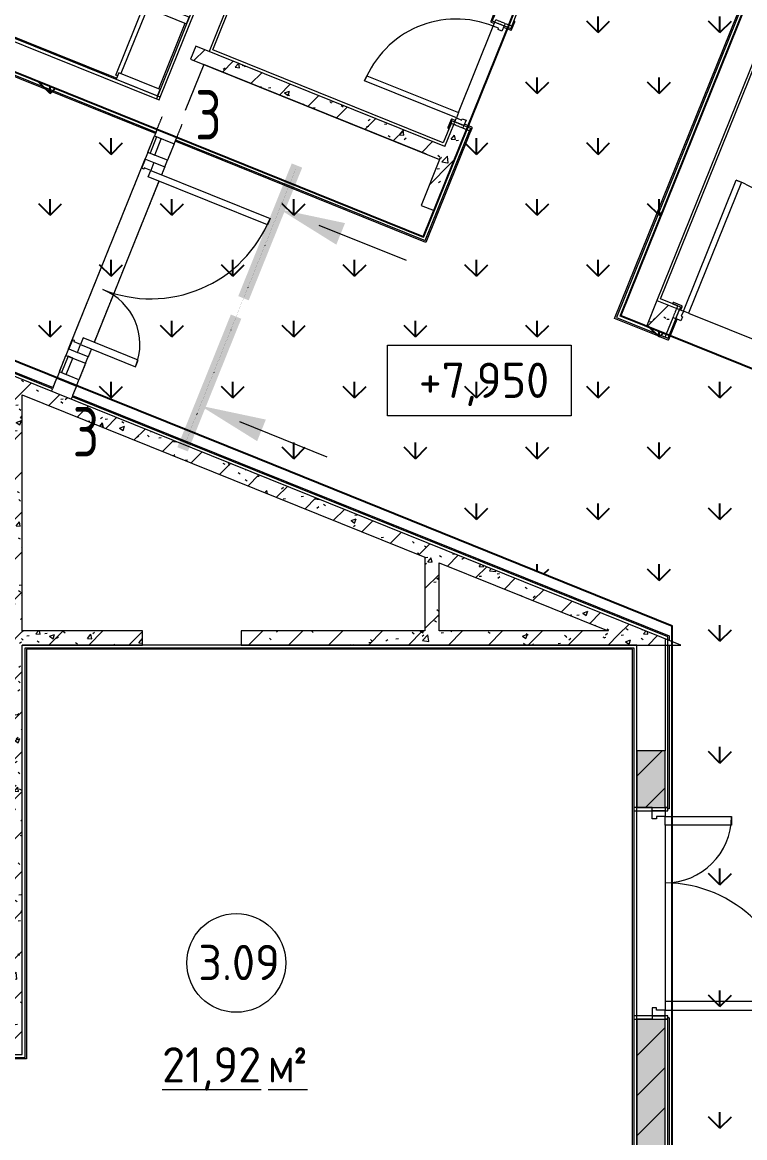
# Model space of a CAD drawing. Header units: millimetres. Extents: x -584918 to 2941280, y 3000189 to 4229862.
# Drawn here: x -442683 to -437569, y 4040997 to 4048896 of the extents above; entities that cross this region are included whole.
import ezdxf

# ---------------------------------------------------------------- set-up
doc = ezdxf.new("R2010")
doc.units = ezdxf.units.MM
for name, pattern in [('ASVP_Линия разреза', [20, 0, -10, 0, -10]), ('ASVP_Невидимые', [5, 3, -2]), ('ASVP_Штриховая_ш3 п1_5', [4.5, 3, -1.5])]:
    doc.linetypes.add(name, pattern=pattern)
for name, color, linetype, lineweight in [('Аннотация', 7, 'Continuous', 0), ('Витраж', 7, 'Continuous', 0), ('Двери', 7, 'Continuous', 0), ('Лестницы', 7, 'Continuous', 0), ('Линии', 7, 'Continuous', 0), ('Линии разделители', 7, 'ASVP_Штриховая_ш3 п1_5', 0), ('Марки помещений', 7, 'Continuous', 0), ('Обобщенные модели', 7, 'Continuous', 0), ('Отметки', 7, 'Continuous', 0), ('Панели витража', 7, 'Continuous', 0), ('Перекрытие', 7, 'Continuous', 0), ('Разрезы', 7, 'Continuous', 0), ('Стены внутренние', 7, 'Continuous', 0), ('Стены несущие', 7, 'Continuous', 0), ('Стены отделка', 7, 'Continuous', 0), ('экспертиза условные обозначения', 1, 'Continuous', 0)]:
    doc.layers.add(name, color=color, linetype=linetype, lineweight=lineweight)
doc.styles.add('GOST Common_2', font='', dxfattribs={"height": 500})
doc.styles.add('GOST Common_3', font='', dxfattribs={"width": 0.9, "height": 500})
doc.styles.add('GOST Common_5', font='', dxfattribs={"width": 0.9, "height": 500})
doc.styles.get('GOST Common_2').set_extended_font_data('GOST Common')
doc.styles.get('GOST Common_3').set_extended_font_data('GOST Common')
doc.styles.get('GOST Common_5').set_extended_font_data('GOST Common')
pattern_1 = [(45, (-440814.02, 4025236.82), (-141.4214, 141.4214), [])]
pattern_2 = [(50, (-440814.02, 4025236.82), (364.368, -31.8783), [38.1, -419.1]), (355, (-440814.02, 4025236.8), (-70.486, 382.1133), [30.48, -335.28]), (100.451, (-440783.66, 4025234.16), (293.885, 350.2334), [32.38, -356.18]), (46.184, (-440814, 4025338.4), (542.1585, -84.086), [57.15, -628.65]), (96.636, (-440768.84, 4025331.4), (474.805, 494.855), [48.57, -534.27]), (351.184, (-440814, 4025338.4), (474.81, 494.85), [45.72, -502.92]), (21, (-440763.22, 4025313.02), (303.2285, -204.5305), [38.1, -419.1]), (326, (-440763.22, 4025313), (123.604, 368.376), [30.48, -335.28]), (71.451, (-440737.95, 4025295.97), (426.834, 163.8427), [32.38, -356.18]), (37.5, (-440814.02, 4025236.82), (6.17665, 169.11015), [16.764, -314.452, 16.764, -323.596, -336.55]), (37.5, (-440814.02, 4025236.82), (6.17665, 169.11015), [-671.576, 16.764, -319.786]), (7.5, (-440814.02, 4025236.82), (133.6389, 200.3615), [16.764, -177.292, 16.764, -306.832, -128.27]), (7.5, (-440814.02, 4025236.82), (133.6389, 200.3615), [-517.652, 16.764, -111.506]), (327.5, (-440927.3, 4025236.82), (271.1818, -11.45836), [16.764, -110.236, 16.764, -379.476, -525.78]), (327.5, (-440927.3, 4025236.82), (271.1818, -11.45836), [-523.24, 16.764, -509.016]), (317.5, (-440978.1, 4025236.82), (296.2585, 50.8528), [16.764, -148.336, 16.764, -246.38, -373.38]), (317.5, (-440978.1, 4025236.82), (296.2585, 50.8528), [-428.244, 16.764, -356.616])]

# ---------------------------------------------------------------- blocks, each defined once
blk = doc.blocks.new('ASVP_ДверьПротивопожарнаяСтальная_2 полотна - EI15 1370х2000h_полотна_ Г Л _1250 в свету_-6392377-АР Этаж 03')
at = {"layer": 'Двери', "lineweight": 18}
for p, q in [((685, 1000), (625, 1000)), ((625, 1000), (625, 100)), ((685, 100), (685, 1000)), ((-685, 570), (-625, 570)), ((-685, 100), (-685, 570)), ((-625, 570), (-625, 100)), ((-725, 100), (-685, 100)), ((-725, 10), (-725, 100)), ((-625, 100), (-685, 100)), ((-685, 100), (-685, 40)), ((625, 100), (685, 100)), ((725, 100), (685, 100)), ((685, 100), (685, 40)), ((725, 10), (725, 100)), ((-670, 10), (-725, 10)), ((-685, 40), (-670, 40)), ((-670, 40), (-670, 10)), ((685, 40), (670, 40)), ((670, 40), (670, 10)), ((670, 10), (725, 10))]:
    blk.add_line(p, q, dxfattribs=at)
at = {"layer": 'Двери', "linetype": 'ASVP_Невидимые', "lineweight": 18}
for p, q in [((-750, 100), (-725, 100)), ((-750, 10), (-750, 100)), ((-725, 100), (-725, 10)), ((750, 100), (725, 100)), ((725, 100), (725, 10)), ((750, 10), (750, 100)), ((-725, 10), (-750, 10)), ((725, 10), (750, 10))]:
    blk.add_line(p, q, dxfattribs=at)
at = {"layer": 'Двери'}
for centre, radius, start, end in [((685, 100), 900, 90, 180), ((-685, 100), 470, 360, 90)]:
    blk.add_arc(centre, radius, start, end, dxfattribs=at)
blk = doc.blocks.new('ASVP_ДверьДеревянная_1 полотно - Санузел 1000х2000h_полотно_ Г Пр _950 в свету_-7790712-АР Этаж 03')
at = {"layer": 'Двери', "lineweight": 18}
for p, q in [((-500, 1100), (-460, 1100)), ((-500, 100), (-500, 1100)), ((-460, 1100), (-460, 100)), ((-530, 100), (-500, 100)), ((-530, 30), (-530, 100)), ((-460, 100), (-500, 100)), ((-500, 100), (-500, 60)), ((500, 100), (530, 100)), ((500, 60), (500, 100)), ((530, 100), (530, 30)), ((-490, 30), (-530, 30)), ((-500, 60), (-490, 60)), ((-490, 60), (-490, 30)), ((490, 60), (500, 60)), ((490, 30), (490, 60)), ((530, 30), (490, 30))]:
    blk.add_line(p, q, dxfattribs=at)
at = {"layer": 'Двери', "linetype": 'ASVP_Невидимые', "lineweight": 18}
for p, q in [((-550, 100), (-530, 100)), ((-550, 30), (-550, 100)), ((-530, 100), (-530, 30)), ((530, 100), (550, 100)), ((530, 30), (530, 100)), ((550, 100), (550, 30)), ((-530, 30), (-550, 30)), ((550, 30), (530, 30))]:
    blk.add_line(p, q, dxfattribs=at)
at = {"layer": 'Двери'}
blk.add_arc((-500, 100), 1000, 0, 90, dxfattribs=at)
blk = doc.blocks.new('ASVP_НАЛИЧНИК МДФ_Двери - Наличник дверной МДФ-7487796-АР Этаж 03')
at = {"layer": 'Обобщенные модели'}
h = blk.add_hatch(dxfattribs=at)
h.set_pattern_fill('FP_8', color=256, style=0, pattern_type=2)
h.set_pattern_definition([(238.819, (4970.72, -20429.885), (847.5705, 1239.66265), [208.25, -1874.25]), (228.514, (5249.21, -20452.37), (-230.6308, -541.9905), [465.661, -465.661]), (220.384, (5327.05, -20645.53), (-616.941, -697.6711), [263.418, -1053.671])])
h.paths.add_polyline_path([(585, -10), (589, -7.5), (590, -5), (590, 0), (530, 0), (530, 150), (520, 150), (520, -5), (521.5, -8.5), (525, -10), (562.1, -10)])
h.paths.add_polyline_path([(-525, -10), (-521.5, -8.5), (-520, -5), (-520, 150), (-530, 150), (-531, 0), (-590, 0), (-590, -5), (-587.5, -9), (-585, -10), (-526.4, -10)])
for p, q in [((-530, 150), (-530, -1)), ((-520, -5), (-520, 150)), ((520, 150), (520, -5)), ((530, -1), (530, 150)), ((-531, 0), (-590, 0)), ((-590, 0), (-590, -5)), ((-531, -1), (-531, 0)), ((590, 0), (531, 0)), ((531, 0), (531, -1)), ((590, -5), (590, 0)), ((-585, -10), (-525, -10)), ((-530, -1), (-531, -1)), ((525, -10), (585, -10)), ((531, -1), (530, -1))]:
    blk.add_line(p, q, dxfattribs=at)
for centre, start, end in [((-585, -5), 180, 270), ((-525, -5), 270, 360), ((525, -5), 180, 270), ((585, -5), 270, 360)]:
    blk.add_arc(centre, 5, start, end, dxfattribs=at)
blk = doc.blocks.new('ASVP_НАЛИЧНИК МДФ_Двери - Наличник дверной МДФ-7487790-АР Этаж 03')
at = {"layer": 'Обобщенные модели'}
for p, q in [((-531, 0), (-590, 0)), ((-590, 0), (-590, -5)), ((-531, -1), (-531, 0)), ((-530, 20), (-530, -1)), ((-520, -5), (-520, 20)), ((520, 20), (520, -5)), ((530, -1), (530, 20)), ((590, 0), (531, 0)), ((531, 0), (531, -1)), ((590, -5), (590, 0)), ((-585, -10), (-525, -10)), ((-530, -1), (-531, -1)), ((525, -10), (585, -10)), ((531, -1), (530, -1))]:
    blk.add_line(p, q, dxfattribs=at)
for centre, start, end in [((-585, -5), 180, 270), ((-525, -5), 270, 360), ((525, -5), 180, 270), ((585, -5), 270, 360)]:
    blk.add_arc(centre, 5, start, end, dxfattribs=at)
blk = doc.blocks.new('ASVP_ДверьДеревянная_1 полотно - Санузел 700х2000h_полотно_ Г Пр _650 в свету_-7535400-АР Этаж 03')
at = {"layer": 'Двери', "lineweight": 18}
for p, q in [((-350, 750), (-310, 750)), ((-350, 50), (-350, 750)), ((-310, 750), (-310, 50)), ((-380, 50), (-350, 50)), ((-380, -20), (-380, 50)), ((-310, 50), (-350, 50)), ((-350, 50), (-350, 10)), ((-350, 10), (-340, 10)), ((-340, 10), (-340, -20)), ((340, 10), (350, 10)), ((340, -20), (340, 10)), ((350, 50), (380, 50)), ((350, 10), (350, 50)), ((380, 50), (380, -20)), ((-340, -20), (-380, -20)), ((380, -20), (340, -20))]:
    blk.add_line(p, q, dxfattribs=at)
at = {"layer": 'Двери', "linetype": 'ASVP_Невидимые', "lineweight": 18}
for p, q in [((-400, 50), (-380, 50)), ((-400, -20), (-400, 50)), ((-380, 50), (-380, -20)), ((380, 50), (400, 50)), ((380, -20), (380, 50)), ((400, 50), (400, -20)), ((-380, -20), (-400, -20)), ((400, -20), (380, -20))]:
    blk.add_line(p, q, dxfattribs=at)
at = {"layer": 'Двери'}
blk.add_arc((-350, 50), 700, 0, 90, dxfattribs=at)
blk = doc.blocks.new('ASVP_НАЛИЧНИК МДФ_Двери - Наличник дверной МДФ-7488205-АР Этаж 03')
at = {"layer": 'Обобщенные модели'}
for p, q in [((-381, 0), (-440, 0)), ((-440, 0), (-440, -5)), ((-381, -1), (-381, 0)), ((-380, 50), (-380, -1)), ((-370, -5), (-370, 50)), ((370, 50), (370, -5)), ((380, -1), (380, 50)), ((440, 0), (381, 0)), ((381, 0), (381, -1)), ((440, -5), (440, 0)), ((-435, -10), (-375, -10)), ((-380, -1), (-381, -1)), ((375, -10), (435, -10)), ((381, -1), (380, -1))]:
    blk.add_line(p, q, dxfattribs=at)
for centre, start, end in [((-435, -5), 180, 270), ((-375, -5), 270, 360), ((375, -5), 180, 270), ((435, -5), 270, 360)]:
    blk.add_arc(centre, 5, start, end, dxfattribs=at)
blk = doc.blocks.new('ASVP_НАЛИЧНИК МДФ_Двери - Наличник дверной МДФ-7488190-АР Этаж 03')
at = {"layer": 'Обобщенные модели'}
for p, q in [((-381, 0), (-440, 0)), ((-381, -1), (-381, 0)), ((-380, 20), (-380, -1)), ((-370, -5), (-370, 20)), ((370, 20), (370, -5)), ((380, -1), (380, 20)), ((440, 0), (381, 0)), ((440, -5), (440, 0)), ((-440, 0), (-440, -5)), ((-435, -10), (-375, -10)), ((-380, -1), (-381, -1)), ((375, -10), (435, -10)), ((381, -1), (380, -1)), ((381, 0), (381, -1))]:
    blk.add_line(p, q, dxfattribs=at)
for centre, start, end in [((-435, -5), 180, 270), ((-375, -5), 270, 360), ((375, -5), 180, 270), ((435, -5), 270, 360)]:
    blk.add_arc(centre, 5, start, end, dxfattribs=at)
blk = doc.blocks.new('ASVP_ОТКОС_Оштукатуривание дверного откоса - Оштукатуривание дверного откоса-V61-АР Этаж 03')
at = {"layer": 'Обобщенные модели'}
for p, q in [((-750, 130), (-750, 0)), ((-725, 0), (-725, 130)), ((725, 130), (725, 0)), ((750, 0), (750, 130)), ((-750, 0), (-725, 0)), ((725, 0), (750, 0))]:
    blk.add_line(p, q, dxfattribs=at)
blk = doc.blocks.new('ASVP_ОТКОС_Оштукатуривание дверного откоса - Оштукатуривание дверного откоса-5741164-АР Этаж 03')
at = {"layer": 'Обобщенные модели'}
for p, q in [((-750, 20), (-750, 0)), ((-725, 0), (-725, 20)), ((725, 20), (725, 0)), ((750, 0), (750, 20)), ((-750, 0), (-725, 0)), ((725, 0), (750, 0))]:
    blk.add_line(p, q, dxfattribs=at)
blk = doc.blocks.new('Системная панель - Cтеклопакет Двухкамерный_36 мм-6338300-АР Этаж 03')
at = {"layer": 'Панели витража', "lineweight": 18}
for p, q in [((62.5, 18), (-62.5, 18)), ((-62.5, 18), (-62.5, -18)), ((62.5, -18), (62.5, 18)), ((-62.5, -18), (62.5, -18))]:
    blk.add_line(p, q, dxfattribs=at)
blk = doc.blocks.new('Прямоугольный импост - 50х150 мм-6338301-АР Этаж 03')
at = {"layer": 'Витраж', "lineweight": 18}
for p, q in [((-50, 115), (0, 115)), ((-50, -35), (-50, 115)), ((0, 115), (0, -35)), ((0, -35), (-50, -35))]:
    blk.add_line(p, q, dxfattribs=at)
blk = doc.blocks.new('ASVP_ДверьАлюминиеваяВитражная_2 полотна - Остекленная Внутренняя-6432274-АР Этаж 03')
at = {"layer": 'Двери', "lineweight": 18}
for p, q in [((-665, 942.5), (-615, 942.5)), ((-665, 32.5), (-665, 942.5)), ((-615, 942.5), (-615, 32.5)), ((665, 452.5), (615, 452.5)), ((615, 452.5), (615, 32.5)), ((665, 32.5), (665, 452.5)), ((-725, 32.5), (-665, 32.5)), ((-725, -32.5), (-725, 32.5)), ((-615, 32.5), (-665, 32.5)), ((-665, 32.5), (-665, -17.5)), ((615, 32.5), (665, 32.5)), ((725, 32.5), (665, 32.5)), ((665, 32.5), (665, -17.5)), ((725, -32.5), (725, 32.5)), ((-655, -32.5), (-725, -32.5)), ((-665, -17.5), (-655, -17.5)), ((-655, -17.5), (-655, -32.5)), ((665, -17.5), (655, -17.5)), ((655, -17.5), (655, -32.5)), ((655, -32.5), (725, -32.5))]:
    blk.add_line(p, q, dxfattribs=at)
at = {"layer": 'Двери'}
for centre, radius, start, end in [((-665, 32.5), 910, 360, 90), ((665, 32.5), 420, 90, 180)]:
    blk.add_arc(centre, radius, start, end, dxfattribs=at)
blk = doc.blocks.new('Прямоугольный импост - 50х150 мм-6338298-АР Этаж 03')
at = {"layer": 'Витраж', "lineweight": 18}
for p, q in [((-25, 115), (25, 115)), ((-25, -35), (-25, 115)), ((25, 115), (25, 32.5)), ((25, -35), (-25, -35)), ((25, -32.5), (25, -35))]:
    blk.add_line(p, q, dxfattribs=at)
blk = doc.blocks.new('Прямоугольный импост - 50х150 мм-V4-АР Этаж 03')
at = {"layer": 'Витраж', "lineweight": 18}
for p, q in [((-25, 115), (25, 115)), ((-25, 32.5), (-25, 115)), ((25, 115), (25, -35)), ((-25, -35), (-25, -32.5)), ((25, -35), (-25, -35))]:
    blk.add_line(p, q, dxfattribs=at)
blk = doc.blocks.new('Прямоугольный импост - 50х150 мм-6338307-АР Этаж 03')
at = {"layer": 'Витраж', "lineweight": 18}
for p, q in [((0, 115), (-50, 115)), ((-50, 115), (-50, -35)), ((0, -35), (0, 115)), ((-50, -35), (0, -35))]:
    blk.add_line(p, q, dxfattribs=at)
blk = doc.blocks.new('Лестница_МеталлическаяСтремянка - h_3м-7961781-АР Этаж 03')
at = {"layer": 'Обобщенные модели', "lineweight": 18}
for p, q in [((-250, 415), (-300, 415)), ((-300, 415), (-300, 100)), ((-250, 100), (-250, 415)), ((300, 415), (250, 415)), ((250, 415), (250, 100)), ((300, 100), (300, 415)), ((-300, 100), (-250, 100)), ((250, 100), (300, 100))]:
    blk.add_line(p, q, dxfattribs=at)
at = {"layer": 'Обобщенные модели'}
for p, q in [((-275, 415), (-275, 430)), ((-275, 430), (275, 430)), ((250, 400), (-250, 400)), ((275, 430), (275, 415))]:
    blk.add_line(p, q, dxfattribs=at)
blk = doc.blocks.new('ASVP_Марка_Помещение_ДваЗначения - Номер Площадь-685795-АР Этаж 03')
at = {"layer": 'Марки помещений'}
blk.add_circle((0, 0), 3.5, dxfattribs=at)
blk = doc.blocks.new('Высотные отметки - Рамка-5093-АР Этаж 03')
at = {"layer": 'Аннотация'}
for p, q in [((-6.5, 0), (-6.5, 5)), ((-6.5, 5), (6.5, 5)), ((6.5, 5), (6.5, 0)), ((6.5, 0), (-6.5, 0))]:
    blk.add_line(p, q, dxfattribs=at)
blk = doc.blocks.new('Разрез - Номер вида сзади_3_5 мм-64069-АР Этаж 03')
at = {"layer": 'Разрезы'}
for points in [[(9.798, 0.404), (9.798, -0.394), (-0.333, -0.394), (-0.333, 0.404)], [(2.176, -4.675), (3, 0), (3.824, -4.675)]]:
    blk.add_hatch(color=256, dxfattribs=at).paths.add_polyline_path(points)
at = {"layer": 'Разрезы', "lineweight": 20}
blk.add_line((3, -3), (3, -9.663), dxfattribs=at)
blk = doc.blocks.new('Разрез - Номер вида спереди_3_5 мм-64067-АР Этаж 03')
at = {"layer": 'Разрезы'}
for points in [[(9.798, 0.404), (9.798, -0.394), (-0.333, -0.394), (-0.333, 0.404)], [(2.176, -4.675), (3, 0), (3.824, -4.675)]]:
    blk.add_hatch(color=256, dxfattribs=at).paths.add_polyline_path(points)
at = {"layer": 'Разрезы', "lineweight": 20}
blk.add_line((3, -3), (3, -9.663), dxfattribs=at)

msp = doc.modelspace()

# ---------------------------------------------------------------- hatches: boundary and pattern name
at = {"layer": 'Стены внутренние'}
h = msp.add_hatch(dxfattribs=at)
h.set_pattern_fill('FP_4', color=256, style=0, pattern_type=2)
h.set_pattern_definition(pattern_1)
h.paths.add_polyline_path([(-439599.03, 4047979.57), (-439536.259, 4048135.335), (-439629.011, 4048172.713), (-439691.782, 4048016.948), (-439636.407, 4047994.633)])
h.paths.add_polyline_path([(-439237.238, 4048877.35), (-438438.284, 4050859.94), (-438531.036, 4050897.318), (-439329.99, 4048914.728), (-439265.063, 4048888.563)])
h.paths.add_polyline_path([(-438139.263, 4051601.955), (-437786.215, 4052478.037), (-437878.967, 4052515.414), (-438232.015, 4051639.333), (-438167.088, 4051613.168)])
h = msp.add_hatch(dxfattribs=at)
h.set_pattern_fill('FP_5', color=256, style=0, pattern_type=2)
h.set_pattern_definition(pattern_2)
h.paths.add_polyline_path([(-439599.03, 4047979.57), (-439536.259, 4048135.335), (-439629.011, 4048172.713), (-439691.782, 4048016.948), (-439636.407, 4047994.633)])
h.paths.add_polyline_path([(-439237.238, 4048877.35), (-438438.284, 4050859.94), (-438531.036, 4050897.318), (-439329.99, 4048914.728), (-439265.063, 4048888.563)])
h.paths.add_polyline_path([(-438139.263, 4051601.955), (-437786.215, 4052478.037), (-437878.967, 4052515.414), (-438232.015, 4051639.333), (-438167.088, 4051613.168)])
h = msp.add_hatch(dxfattribs=at)
h.set_pattern_fill('FP_4', color=256, style=0, pattern_type=2)
h.set_pattern_definition(pattern_1)
h.paths.add_polyline_path([(-439636.407, 4047886.818), (-439599.03, 4047979.57), (-441454.068, 4048727.123), (-441491.445, 4048634.371), (-439647.453, 4047891.27)])
h = msp.add_hatch(dxfattribs=at)
h.set_pattern_fill('FP_5', color=256, style=0, pattern_type=2)
h.set_pattern_definition(pattern_2)
h.paths.add_polyline_path([(-439636.407, 4047886.818), (-439599.03, 4047979.57), (-441454.068, 4048727.123), (-441491.445, 4048634.371), (-439647.453, 4047891.27)])
h = msp.add_hatch(dxfattribs=at)
h.set_pattern_fill('FP_4', color=256, style=0, pattern_type=2)
h.set_pattern_definition(pattern_1)
h.paths.add_polyline_path([(-441096.722, 4045618.219), (-441059.344, 4045710.971), (-447140.656, 4048161.648), (-447178.033, 4048068.896), (-441326.884, 4045710.971)])
h = msp.add_hatch(dxfattribs=at)
h.set_pattern_fill('FP_5', color=256, style=0, pattern_type=2)
h.set_pattern_definition(pattern_2)
h.paths.add_polyline_path([(-441096.722, 4045618.219), (-441059.344, 4045710.971), (-447140.656, 4048161.648), (-447178.033, 4048068.896), (-441326.884, 4045710.971)])
h = msp.add_hatch(dxfattribs=at)
h.set_pattern_fill('FP_4', color=256, style=0, pattern_type=2)
h.set_pattern_definition(pattern_1)
h.paths.add_polyline_path([(-439767.229, 4047562.187), (-439636.407, 4047886.818), (-439729.159, 4047924.196), (-439859.981, 4047599.564), (-439816.936, 4047582.218)])
h = msp.add_hatch(dxfattribs=at)
h.set_pattern_fill('FP_5', color=256, style=0, pattern_type=2)
h.set_pattern_definition(pattern_2)
h.paths.add_polyline_path([(-439767.229, 4047562.187), (-439636.407, 4047886.818), (-439729.159, 4047924.196), (-439859.981, 4047599.564), (-439816.936, 4047582.218)])
h = msp.add_hatch(dxfattribs=at)
h.set_pattern_fill('FP_4', color=256, style=0, pattern_type=2)
h.set_pattern_definition(pattern_1)
h.paths.add_polyline_path([(-435529.022, 4045638.623), (-435454.266, 4045824.127), (-437029.286, 4046458.836), (-437104.041, 4046273.333), (-436093.053, 4045865.92)])
h.paths.add_polyline_path([(-438124.312, 4046684.487), (-438049.557, 4046869.99), (-438190.447, 4046926.767), (-438265.202, 4046741.263), (-438131.787, 4046687.499)])
h = msp.add_hatch(dxfattribs=at)
h.set_pattern_fill('FP_5', color=256, style=0, pattern_type=2)
h.set_pattern_definition(pattern_2)
h.paths.add_polyline_path([(-435529.022, 4045638.623), (-435454.266, 4045824.127), (-437029.286, 4046458.836), (-437104.041, 4046273.333), (-436093.053, 4045865.92)])
h.paths.add_polyline_path([(-438124.312, 4046684.487), (-438049.557, 4046869.99), (-438190.447, 4046926.767), (-438265.202, 4046741.263), (-438131.787, 4046687.499)])
h = msp.add_hatch(dxfattribs=at)
h.set_pattern_fill('FP_4', color=256, style=0, pattern_type=2)
h.set_pattern_definition(pattern_1)
h.paths.add_polyline_path([(-442736.246, 4041686.149), (-442683.121, 4041686.149), (-442683.121, 4046257.514), (-442783.121, 4046297.812), (-442783.121, 4041686.149)])
h = msp.add_hatch(dxfattribs=at)
h.set_pattern_fill('FP_5', color=256, style=0, pattern_type=2)
h.set_pattern_definition(pattern_2)
h.paths.add_polyline_path([(-442736.246, 4041686.149), (-442683.121, 4041686.149), (-442683.121, 4046257.514), (-442783.121, 4046297.812), (-442783.121, 4041686.149)])
h = msp.add_hatch(dxfattribs=at)
h.set_pattern_fill('FP_4', color=256, style=0, pattern_type=2)
h.set_pattern_definition(pattern_1)
h.paths.add_polyline_path([(-438103.611, 4044486.149), (-438019.973, 4044486.149), (-441059.344, 4045710.971), (-441096.722, 4045618.219), (-438287.513, 4044486.149), (-438126.781, 4044486.149)])
h = msp.add_hatch(dxfattribs=at)
h.set_pattern_fill('FP_5', color=256, style=0, pattern_type=2)
h.set_pattern_definition(pattern_2)
h.paths.add_polyline_path([(-438103.611, 4044486.149), (-438019.973, 4044486.149), (-441059.344, 4045710.971), (-441096.722, 4045618.219), (-438287.513, 4044486.149), (-438126.781, 4044486.149)])
h = msp.add_hatch(dxfattribs=at)
h.set_pattern_fill('FP_4', color=256, style=0, pattern_type=2)
h.set_pattern_definition(pattern_1)
h.paths.add_polyline_path([(-439733.121, 4044586.149), (-439733.121, 4045068.708), (-439833.121, 4045109.006), (-439833.121, 4044586.149)])
h = msp.add_hatch(dxfattribs=at)
h.set_pattern_fill('FP_5', color=256, style=0, pattern_type=2)
h.set_pattern_definition(pattern_2)
h.paths.add_polyline_path([(-439733.121, 4044586.149), (-439733.121, 4045068.708), (-439833.121, 4045109.006), (-439833.121, 4044586.149)])
h = msp.add_hatch(dxfattribs=at)
h.set_pattern_fill('FP_4', color=256, style=0, pattern_type=2)
h.set_pattern_definition(pattern_1)
h.paths.add_polyline_path([(-442675.978, 4044486.149), (-441833.121, 4044486.149), (-441833.121, 4044586.149), (-442683.121, 4044586.149), (-442683.121, 4044486.149)])
h = msp.add_hatch(dxfattribs=at)
h.set_pattern_fill('FP_5', color=256, style=0, pattern_type=2)
h.set_pattern_definition(pattern_2)
h.paths.add_polyline_path([(-442675.978, 4044486.149), (-441833.121, 4044486.149), (-441833.121, 4044586.149), (-442683.121, 4044586.149), (-442683.121, 4044486.149)])
h = msp.add_hatch(dxfattribs=at)
h.set_pattern_fill('FP_4', color=256, style=0, pattern_type=2)
h.set_pattern_definition(pattern_1)
h.paths.add_polyline_path([(-438287.513, 4044486.149), (-438535.661, 4044586.149), (-441133.121, 4044586.149), (-441133.121, 4044486.149), (-438333.121, 4044486.149)])
h = msp.add_hatch(dxfattribs=at)
h.set_pattern_fill('FP_5', color=256, style=0, pattern_type=2)
h.set_pattern_definition(pattern_2)
h.paths.add_polyline_path([(-438287.513, 4044486.149), (-438535.661, 4044586.149), (-441133.121, 4044586.149), (-441133.121, 4044486.149), (-438333.121, 4044486.149)])
h = msp.add_hatch(dxfattribs=at)
h.set_pattern_fill('FP_4', color=256, style=0, pattern_type=2)
h.set_pattern_definition(pattern_1)
h.paths.add_polyline_path([(-438333.121, 4033186.149), (-438133.121, 4033186.149), (-438133.121, 4041836.149), (-438333.121, 4041836.149), (-438333.121, 4033333.745)])
h.paths.add_polyline_path([(-438333.121, 4043336.149), (-438133.121, 4043336.149), (-438133.121, 4043736.149), (-438333.121, 4043736.149), (-438333.121, 4043452.896)])
h = msp.add_hatch(dxfattribs=at)
h.set_pattern_fill('FP_5', color=256, style=0, pattern_type=2)
h.set_pattern_definition(pattern_2)
h.paths.add_polyline_path([(-438333.121, 4033186.149), (-438133.121, 4033186.149), (-438133.121, 4041836.149), (-438333.121, 4041836.149), (-438333.121, 4033333.745)])
h.paths.add_polyline_path([(-438333.121, 4043336.149), (-438133.121, 4043336.149), (-438133.121, 4043736.149), (-438333.121, 4043736.149), (-438333.121, 4043452.896)])
at = {"layer": 'экспертиза условные обозначения', "lineweight": -3}
h = msp.add_hatch(dxfattribs=at)
h.set_pattern_fill('GRASS', color=3, scale=24)
h.set_pattern_definition([(90, (-441193.04, 3779846), (-431.0523, 431.0523), [114.3, -747.8046]), (45, (-441193.04, 3779846), (-431.0523, 431.0523), [114.3, -495.3]), (135, (-441193.04, 3779846), (-431.0523, -431.0523), [114.3, -495.3])])
edge = h.paths.add_edge_path()
edge.add_line((-445679.162, 4047680.628), (-445018.622, 4049468.181))
edge.add_line((-445018.622, 4049468.181), (-439841.984, 4047376.683))
edge.add_line((-439841.984, 4047376.683), (-437786.215, 4052478.037))
edge.add_line((-437786.215, 4052478.037), (-436394.937, 4051917.372))
edge.add_line((-436394.937, 4051917.372), (-438448.837, 4046820.656))
edge.add_line((-438448.837, 4046820.656), (-431775.339, 4044131.336))
edge.add_line((-431775.339, 4044131.336), (-432485.514, 4042369.05))
edge.add_line((-432485.514, 4042369.05), (-433821.967, 4042902.23))
edge.add_arc((-434225.652, 4041870.898), 1107.523, 68.623549, 179.4277519)
edge.add_line((-435333.121, 4041881.959), (-435333.121, 4039986.149))
edge.add_line((-435333.121, 4039986.149), (-438083.121, 4039986.149))
edge.add_line((-438083.121, 4039986.149), (-438083.121, 4044619.411))
edge.add_line((-438083.121, 4044619.411), (-441018.582, 4045807.749))
edge.add_line((-441018.582, 4045807.749), (-445679.162, 4047680.628))

# ---------------------------------------------------------------- linework, layer by layer
at = {"layer": 'Лестницы'}
for p, q in [((-441733.569, 4048354.592), (-441715.019, 4048347.117)), ((-441715.019, 4048347.117), (-441707.543, 4048365.667))]:
    msp.add_line(p, q, dxfattribs=at)
at = {"layer": 'Линии'}
for p, q in [((-441398.693, 4048596.993), (-441529.515, 4048272.362)), ((-439821.911, 4047961.574), (-441398.693, 4048596.993))]:
    msp.add_line(p, q, dxfattribs=at)
at = {"layer": 'Линии разделители'}
for p, q in [((-441729.485, 4048137.318), (-441692.108, 4048230.07)), ((-441552.98, 4048174.003), (-441590.357, 4048081.251)), ((-441794.896, 4047975.002), (-441748.174, 4048090.942)), ((-441609.046, 4048034.875), (-441655.768, 4047918.935)), ((-442355.561, 4046583.724), (-441813.585, 4047928.626)), ((-441674.457, 4047872.559), (-441696.884, 4047816.908)), ((-441715.573, 4047770.532), (-442175.317, 4046629.684)), ((-442194.006, 4046583.308), (-442216.433, 4046527.657)), ((-442420.971, 4046421.408), (-442374.249, 4046537.348)), ((-442235.122, 4046481.281), (-442281.844, 4046365.341)), ((-442465.825, 4046310.105), (-442439.66, 4046375.032)), ((-442300.532, 4046318.965), (-442326.697, 4046254.039))]:
    msp.add_line(p, q, dxfattribs=at)
at = {"layer": 'Перекрытие'}
for p, q in [((-439595.371, 4048256.189), (-439348.679, 4048868.352)), ((-439237.238, 4048877.35), (-439244.713, 4048858.8)), ((-439248.451, 4048849.525), (-439525.046, 4048163.161)), ((-439528.783, 4048153.885), (-439536.259, 4048135.335)), ((-441794.896, 4047975.002), (-441748.174, 4048090.942)), ((-441609.046, 4048034.875), (-441655.768, 4047918.935)), ((-442355.561, 4046583.724), (-441813.585, 4047928.626)), ((-441674.457, 4047872.559), (-441696.884, 4047816.908)), ((-441715.573, 4047770.532), (-442175.317, 4046629.684)), ((-437966.08, 4046836.35), (-437075.662, 4046477.525)), ((-438105.761, 4046677.011), (-438124.312, 4046684.487)), ((-437131.867, 4046284.546), (-438096.486, 4046673.273)), ((-442194.006, 4046583.308), (-442216.433, 4046527.657)), ((-442420.971, 4046421.408), (-442374.249, 4046537.348)), ((-442235.122, 4046481.281), (-442281.844, 4046365.341)), ((-442465.825, 4046310.105), (-442439.66, 4046375.032)), ((-442300.532, 4046318.965), (-442326.697, 4046254.039)), ((-438133.121, 4043211.149), (-438133.121, 4041961.149))]:
    msp.add_line(p, q, dxfattribs=at)
at = {"layer": 'Разрезы', "linetype": 'ASVP_Линия разреза'}
msp.add_line((-440750.676, 4047850.687), (-441535.606, 4045902.897), dxfattribs=at)
at = {"layer": 'Стены внутренние'}
for p, q in [((-438489.745, 4046799.406), (-437316.087, 4049711.816)), ((-443343.81, 4049035.84), (-442014.524, 4048500.158)), ((-441715.933, 4048425.11), (-441529.045, 4048888.87)), ((-441740.699, 4048109.492), (-443440.991, 4048794.685)), ((-447129.442, 4048189.474), (-442465.825, 4046310.105)), ((-439523.384, 4048087.021), (-439825.372, 4047337.644)), ((-439523.384, 4048087.021), (-439528.022, 4048088.89)), ((-439825.372, 4047337.644), (-441601.571, 4048053.426)), ((-438172.626, 4046671.612), (-438489.745, 4046799.406)), ((-438172.626, 4046671.612), (-438170.757, 4046676.25)), ((-442465.825, 4046310.105), (-442469.562, 4046300.83)), ((-442326.697, 4046254.039), (-442330.434, 4046244.764)), ((-442326.697, 4046254.039), (-438103.121, 4044552.001)), ((-438103.121, 4044552.001), (-438103.121, 4044519.657)), ((-438363.121, 4044456.149), (-442653.121, 4044456.149)), ((-442653.121, 4044456.149), (-442653.121, 4041556.149)), ((-438363.121, 4039936.149), (-438363.121, 4044456.149)), ((-438103.121, 4044486.149), (-438103.121, 4043326.149)), ((-438103.121, 4043326.149), (-438113.121, 4043326.149)), ((-438103.121, 4041846.149), (-438113.121, 4041846.149)), ((-438103.121, 4041846.149), (-438103.121, 4040016.149)), ((-442653.121, 4041556.149), (-443953.121, 4041556.149))]:
    msp.add_line(p, q, dxfattribs=at)
at = {"layer": 'Стены несущие'}
for p, q in [((-439237.238, 4048877.35), (-438438.284, 4050859.94)), ((-439265.063, 4048888.563), (-439237.238, 4048877.35)), ((-441454.068, 4048727.123), (-441491.445, 4048634.371)), ((-439691.782, 4048016.948), (-441454.068, 4048727.123)), ((-441491.445, 4048634.371), (-439729.159, 4047924.196)), ((-438019.973, 4044486.149), (-447140.656, 4048161.648)), ((-439691.782, 4048016.948), (-439629.011, 4048172.713)), ((-439767.229, 4047562.187), (-439536.259, 4048135.335)), ((-439536.259, 4048135.335), (-439564.084, 4048146.548)), ((-439729.159, 4047924.196), (-439859.981, 4047599.564)), ((-439859.981, 4047599.564), (-439767.229, 4047562.187)), ((-438190.447, 4046926.767), (-438265.202, 4046741.263)), ((-438190.447, 4046926.767), (-438049.557, 4046869.99)), ((-438265.202, 4046741.263), (-438124.312, 4046684.487)), ((-438124.312, 4046684.487), (-438075.721, 4046805.064)), ((-442683.121, 4046257.514), (-439833.121, 4045109.006)), ((-442683.121, 4044586.149), (-442683.121, 4046257.514)), ((-439833.121, 4045109.006), (-439833.121, 4044586.149)), ((-439733.121, 4045068.708), (-438535.661, 4044586.149)), ((-439733.121, 4044586.149), (-439733.121, 4045068.708)), ((-441833.121, 4044586.149), (-442683.121, 4044586.149)), ((-441833.121, 4044486.149), (-441833.121, 4044586.149)), ((-439833.121, 4044586.149), (-441133.121, 4044586.149)), ((-441133.121, 4044586.149), (-441133.121, 4044486.149)), ((-438535.661, 4044586.149), (-439733.121, 4044586.149)), ((-442683.121, 4041586.149), (-442683.121, 4044486.149)), ((-442683.121, 4044486.149), (-441833.121, 4044486.149)), ((-441133.121, 4044486.149), (-438019.973, 4044486.149)), ((-438333.121, 4043736.149), (-438333.121, 4043336.149)), ((-438133.121, 4043736.149), (-438333.121, 4043736.149)), ((-438133.121, 4043336.149), (-438133.121, 4043736.149)), ((-438333.121, 4043336.149), (-438223.121, 4043336.149)), ((-438333.121, 4041836.149), (-438333.121, 4033186.149)), ((-438223.121, 4041836.149), (-438333.121, 4041836.149)), ((-438133.121, 4039986.149), (-438133.121, 4041836.149)), ((-443983.121, 4041586.149), (-442683.121, 4041586.149))]:
    msp.add_line(p, q, dxfattribs=at)
at = {"layer": 'Стены отделка'}
for p, q in [((-438676.079, 4055941.697), (-441733.569, 4048354.592)), ((-441707.543, 4048365.667), (-438650.053, 4055952.772)), ((-439218.687, 4048869.875), (-438419.733, 4050852.464)), ((-440763.274, 4050173.775), (-441361.316, 4048689.745)), ((-441335.29, 4048700.82), (-440752.199, 4050147.749)), ((-437291.861, 4049745.179), (-438476.732, 4046804.944)), ((-438450.706, 4046816.019), (-437310.688, 4049644.951)), ((-437162.562, 4049477.444), (-438190.447, 4046926.767)), ((-438164.421, 4046937.842), (-437151.487, 4049451.418)), ((-441707.543, 4048365.667), (-443347.547, 4049026.564)), ((-443355.023, 4049008.014), (-441733.569, 4048354.592)), ((-439237.238, 4048877.35), (-439218.687, 4048869.875)), ((-443437.254, 4048803.96), (-441736.961, 4048118.767)), ((-441729.485, 4048137.318), (-443429.778, 4048822.51)), ((-439702.857, 4048042.974), (-441335.29, 4048700.82)), ((-442469.562, 4046300.83), (-447133.18, 4048180.199)), ((-439647.561, 4048180.188), (-439702.857, 4048042.974)), ((-439629.011, 4048172.713), (-439647.561, 4048180.188)), ((-441736.961, 4048118.767), (-441729.485, 4048137.318)), ((-441590.357, 4048081.251), (-441597.833, 4048062.701)), ((-439841.984, 4047376.683), (-441590.357, 4048081.251)), ((-439830.91, 4047350.657), (-439517.709, 4048127.86)), ((-439517.709, 4048127.86), (-439536.259, 4048135.335)), ((-441597.833, 4048062.701), (-439830.91, 4047350.657)), ((-439767.229, 4047562.187), (-439841.984, 4047376.683)), ((-438190.447, 4046926.767), (-438190.447, 4046926.767)), ((-438042.081, 4046888.541), (-438164.421, 4046937.842)), ((-438265.202, 4046741.263), (-438450.706, 4046816.019)), ((-438049.557, 4046869.99), (-438042.081, 4046888.541)), ((-438476.732, 4046804.944), (-438131.787, 4046665.936)), ((-438131.787, 4046665.936), (-438124.312, 4046684.487)), ((-442477.038, 4046282.28), (-442469.562, 4046300.83)), ((-442330.434, 4046244.764), (-442337.91, 4046226.213)), ((-438113.121, 4044545.249), (-442330.434, 4046244.764)), ((-438133.121, 4044531.746), (-438133.121, 4043736.149)), ((-438113.121, 4043336.149), (-438113.121, 4044545.249)), ((-438333.121, 4044486.149), (-442683.121, 4044486.149)), ((-442663.121, 4041566.149), (-442663.121, 4044466.149)), ((-442663.121, 4044466.149), (-438353.121, 4044466.149)), ((-438353.121, 4044466.149), (-438353.121, 4039936.149)), ((-438333.121, 4039936.149), (-438333.121, 4044486.149)), ((-438133.121, 4043336.149), (-438113.121, 4043336.149)), ((-438113.121, 4041836.149), (-438133.121, 4041836.149)), ((-438113.121, 4040006.149), (-438113.121, 4041836.149)), ((-443963.121, 4041566.149), (-442663.121, 4041566.149))]:
    msp.add_line(p, q, dxfattribs=at)
at = {"layer": 'экспертиза условные обозначения', "color": 3, "lineweight": -3}
msp.add_lwpolyline([(-445679.162, 4047680.628), (-445018.622, 4049468.181), (-439841.984, 4047376.683), (-437786.215, 4052478.037), (-436394.937, 4051917.372), (-438448.837, 4046820.656), (-431775.339, 4044131.336), (-432485.514, 4042369.05), (-433821.967, 4042902.23, 0.52503513), (-435333.121, 4041881.959), (-435333.121, 4039986.149), (-438083.121, 4039986.149), (-438083.121, 4044619.411), (-441018.582, 4045807.749), (-445679.162, 4047680.628)], format="xyb", dxfattribs=at)

# ---------------------------------------------------------------- block references
at = {"layer": 'Витраж', "extrusion": (0, 0, -1), "rotation": 111.9486990835425}
for name, p in [('Прямоугольный импост - 50х150 мм-6338301-АР Этаж 03', (441697.022, 4048124.235)), ('Прямоугольный импост - 50х150 мм-V4-АР Этаж 03', (441771.777, 4047938.732)), ('Прямоугольный импост - 50х150 мм-6338298-АР Этаж 03', (442332.442, 4046547.453))]:
    msp.add_blockref(name, p, dxfattribs=at)
at = {"layer": 'Витраж', "rotation": 248.0513009164575}
msp.add_blockref('Прямоугольный импост - 50х150 мм-6338307-АР Этаж 03', (-442407.197, 4046361.95), dxfattribs=at)
at = {"layer": 'Двери'}
for name, p, rotation in [('ASVP_ДверьДеревянная_1 полотно - Санузел 700х2000h_полотно_ Г Пр _650 в свету_-7535400-АР Этаж 03', (-439433.124, 4048525.031), 68.05130091645749), ('ASVP_ДверьАлюминиеваяВитражная_2 полотна - Остекленная Внутренняя-6432274-АР Этаж 03', (-442052.11, 4047243.093), 248.0513009164575), ('ASVP_ДверьДеревянная_1 полотно - Санузел 1000х2000h_полотно_ Г Пр _950 в свету_-7790712-АР Этаж 03', (-437576.799, 4046571.661), 338.0513009164578), ('ASVP_ДверьПротивопожарнаяСтальная_2 полотна - EI15 1370х2000h_полотна_ Г Л _1250 в свету_-6392377-АР Этаж 03', (-438233.121, 4042586.149), 270.0000000000475)]:
    msp.add_blockref(name, p, dxfattribs=dict(at, rotation=rotation))
at = {"layer": 'Марки помещений', "xscale": 99.99999999999993, "yscale": 99.99999999999993, "zscale": 99.99999999999993}
msp.add_blockref('ASVP_Марка_Помещение_ДваЗначения - Номер Площадь-685795-АР Этаж 03', (-441168.258, 4042235.184), dxfattribs=at)
at = {"layer": 'Обобщенные модели'}
for name, p, rotation in [('Лестница_МеталлическаяСтремянка - h_3м-7961781-АР Этаж 03', (-441520.462, 4048615.875), 68.05130091645756), ('ASVP_НАЛИЧНИК МДФ_Двери - Наличник дверной МДФ-7488190-АР Этаж 03', (-439498.051, 4048551.196), 248.0513009164573), ('ASVP_НАЛИЧНИК МДФ_Двери - Наличник дверной МДФ-7488205-АР Этаж 03', (-439368.198, 4048498.867), 68.05130091645749), ('ASVP_НАЛИЧНИК МДФ_Двери - Наличник дверной МДФ-7487790-АР Этаж 03', (-437531.946, 4046682.964), 158.0513009164576), ('ASVP_НАЛИЧНИК МДФ_Двери - Наличник дверной МДФ-7487796-АР Этаж 03', (-437621.652, 4046460.359), 338.0513009164578), ('ASVP_ОТКОС_Оштукатуривание дверного откоса - Оштукатуривание дверного откоса-V61-АР Этаж 03', (-438353.121, 4042586.149), 270.0000000000475), ('ASVP_ОТКОС_Оштукатуривание дверного откоса - Оштукатуривание дверного откоса-5741164-АР Этаж 03', (-438113.121, 4042586.149), 90.00000000004732)]:
    msp.add_blockref(name, p, dxfattribs=dict(at, rotation=rotation))
at = {"layer": 'Отметки', "xscale": 99.99999999999993, "yscale": 99.99999999999993, "zscale": 99.99999999999993}
msp.add_blockref('Высотные отметки - Рамка-5093-АР Этаж 03', (-439447.927, 4046109.428), dxfattribs=at)
at = {"layer": 'Панели витража', "rotation": 68.05130091645754}
for p in [(-441739.072, 4048019.89), (-442365.147, 4046466.295)]:
    msp.add_blockref('Системная панель - Cтеклопакет Двухкамерный_36 мм-6338300-АР Этаж 03', p, dxfattribs=at)
at = {"layer": 'Разрезы', "extrusion": (0, 0, -1), "xscale": 99.99999999999993, "yscale": 99.99999999999993, "zscale": 99.99999999999993, "rotation": 291.9486990835428}
msp.add_blockref('Разрез - Номер вида спереди_3_5 мм-64067-АР Этаж 03', (440750.676, 4047850.687), dxfattribs=at)
at = {"layer": 'Разрезы', "xscale": 99.99999999999991, "yscale": 99.99999999999991, "zscale": 99.99999999999991, "rotation": 68.05130091645697}
msp.add_blockref('Разрез - Номер вида сзади_3_5 мм-64069-АР Этаж 03', (-441535.606, 4045902.897), dxfattribs=at)

# ---------------------------------------------------------------- texts
at = {"layer": 'Марки помещений', "char_height": 250, "attachment_point": 1}
for s, insert, width, style in [('3.09', (-441436.915, 4042362.909), 663.79725, 'GOST Common_2'), ('\\L21,92 ', (-441693.851, 4041638.379), 909.11362, 'GOST Common_2'), ('\\L\\fGOST Common|b0|i0|c238|p34|;\\W.9;\\L²', (-440765.164, 4041638.379), 165.94931, 'GOST Common_3'), ('\\L\\fGOST Common|b0|i0|c204|p34|;\\W.9;\\Lм', (-440943.758, 4041638.379), 216.45562, 'GOST Common_2')]:
    msp.add_mtext(s, dxfattribs=dict(at, insert=insert, width=width, style=style))
at = {"layer": 'Отметки', "insert": (-439876.603, 4046486.135), "char_height": 250, "width": 1028.82257, "attachment_point": 1, "line_spacing_factor": 1.022761, "style": 'GOST Common_2'}
msp.add_mtext('+7,950', dxfattribs=at)
at = {"layer": 'Разрезы', "char_height": 350, "width": 237.2995, "attachment_point": 1, "style": 'GOST Common_5'}
for insert in [(-441459.616, 4048415.835), (-442326.793, 4046170.848)]:
    msp.add_mtext('\\fGOST Common|b0|i0|c204|p34|;\\W.8;3', dxfattribs=dict(at, insert=insert))

doc.saveas('drawing.dxf')
